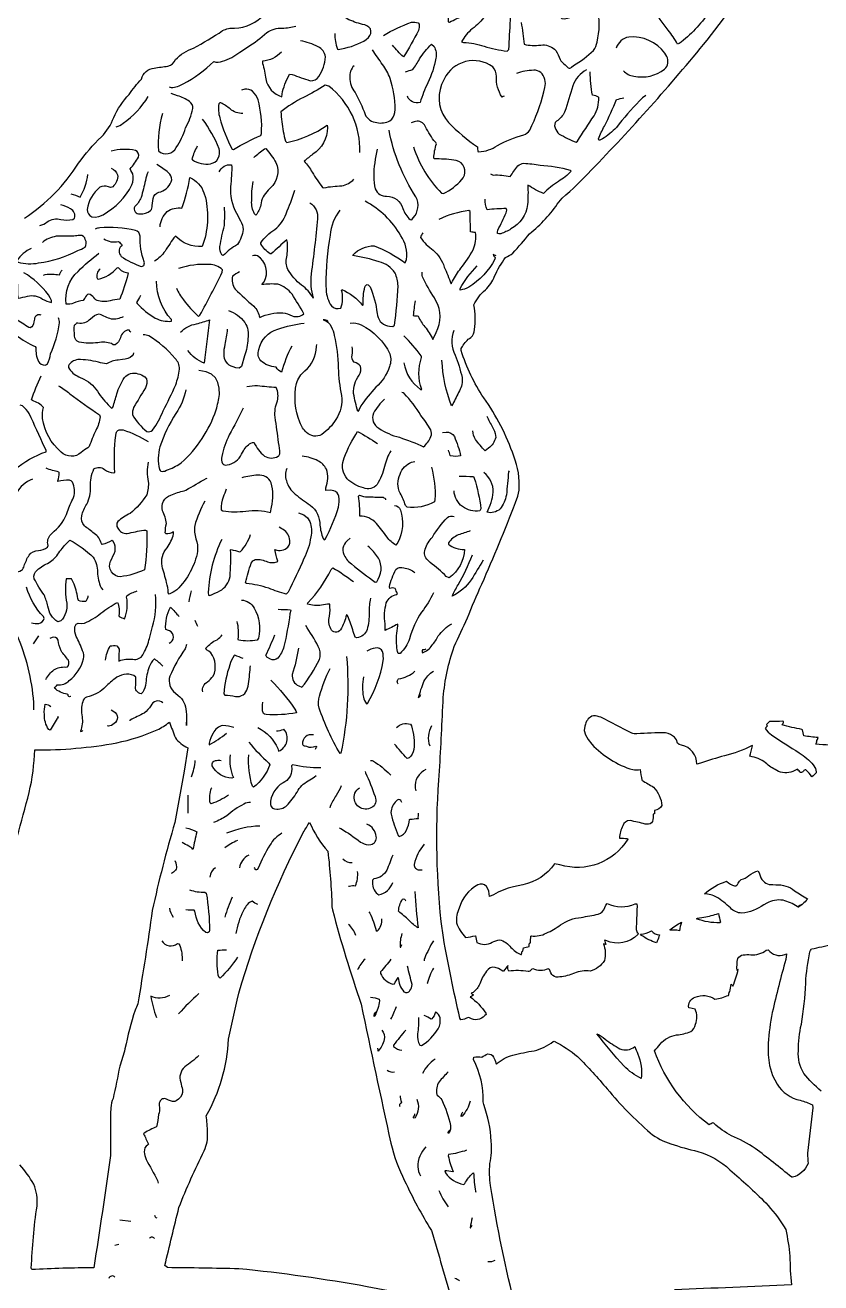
# Model space of a CAD drawing. Extents: x 1.4 to 96.1, y 1 to 80.1.
# Drawn here: x 37.49 to 46.59, y 52.91 to 67.3 of the extents above; entities that cross this region are included whole.
import ezdxf

# ---------------------------------------------------------------- set-up
doc = ezdxf.new("R2010")
doc.units = 0
doc.linetypes.add('0', pattern=[0])
doc.layers.add('1', color=7, linetype='0')

msp = doc.modelspace()

# ---------------------------------------------------------------- linework, layer by layer
at = {"layer": '1'}
for p, q in [((39.348572, 58.492241), (39.348572, 58.28392)), ((38.69828, 53.617592), (38.57151, 53.631485)), ((38.557423, 53.353706), (38.515167, 53.339813))]:
    msp.add_line(p, q, dxfattribs=at)
for points in [[(46.859077, 59.059891, -0.026205), (46.533283, 59.07431, 0.062932), (46.54845, 59.107643), (46.542747, 59.107452, 0.097951), (46.560268, 59.149086, -0.013775), (46.398521, 59.168053), (46.384548, 59.239792), (46.377068, 59.243576, -0.037054), (46.147884, 59.296921, 0.344884), (46.164894, 59.334023), (46.158817, 59.336472, -0.015119), (46.005417, 59.334503, -0.033515), (45.971333, 59.2995, 0.143725), (45.979542, 59.280754, -0.039606), (45.956615, 59.257256), (45.965282, 59.239258), (45.990475, 59.211754), (46.027752, 59.181389, 0.013451), (46.346302, 58.976177, -0.06289), (46.50626, 58.836807), (46.530785, 58.79686), (46.540672, 58.757843), (46.538822, 58.746246, -0.105175), (46.490788, 58.702301, 0.040051), (46.422779, 58.779259, 0.411278), (46.395119, 58.76535, -0.215943), (46.361061, 58.748253, -0.012163), (46.325203, 58.787674), (46.272743, 58.763283, -0.238269), (46.087376, 58.774117, -0.077448), (45.960819, 58.860977, 0.119157), (45.781643, 58.93512, -0.015716), (45.811604, 59.055061), (45.80806, 59.057953, -0.061946), (45.489372, 58.941574, 0.017452), (45.214451, 58.85508), (45.171944, 58.844131, 0.362074), (44.997902, 59.062904), (44.972198, 59.069664), (44.950981, 59.085022), (44.939636, 59.12381), (44.919647, 59.153641, 0.141863), (44.815861, 59.202194, 0.031148), (44.488243, 59.19072, -0.075233), (44.428055, 59.201054, 0.002156), (44.075199, 59.381798, 0.082019), (43.990555, 59.398331, 0.279741), (43.899582, 59.302521), (43.890114, 59.279167), (43.884892, 59.232277), (43.89864, 59.181335), (43.928589, 59.127853), (43.971973, 59.073318, 0.131145), (44.439762, 58.782661, 0.090716), (44.526302, 58.783478, -0.004086), (44.542435, 58.664825), (44.546959, 58.658699, -0.011988), (44.677376, 58.58287, -0.170527), (44.773968, 58.37162, -0.235393), (44.690567, 58.316322, 0.021952), (44.687405, 58.277573), (44.674191, 58.274117, -0.094598), (44.666809, 58.190845, -0.337764), (44.59856, 58.159294), (44.581696, 58.160446, 0.028365), (44.408894, 58.199642, 0.324997), (44.324932, 58.141235, 0.095098), (44.28833, 58.000267, -0.039723), (44.381485, 57.994186), (44.382988, 57.987251, -0.345709), (43.606995, 57.695633), (43.543736, 57.704147, -0.196759), (43.182682, 57.467323), (43.073746, 57.44194, 0.083672), (42.846249, 57.3507), (42.800388, 57.333794, 0.146643), (42.7672, 57.447498, 0.343535), (42.666363, 57.466713, 0.204204), (42.454014, 57.197884, 0.133647), (42.423038, 57.032257, 0.107868), (42.527641, 56.862923, 0.026994), (42.63871, 56.883011), (42.641956, 56.881119, 0.003071), (42.655655, 56.808075, 0.274201), (42.8316, 56.809063, -0.073677), (42.91687, 56.837914, -0.166715), (43.046745, 56.749138, 0.102748), (43.158695, 56.668167), (43.167103, 56.667542), (43.175972, 56.707993), (43.176407, 56.708748), (43.180679, 56.707146), (43.188709, 56.743484, -0.02572), (43.255157, 56.759048, -0.02365), (43.256836, 56.79808), (43.268768, 56.800621, -0.027886), (43.275497, 56.877235), (43.280407, 56.882133, 0.155835), (43.451157, 56.913548, 0.060568), (43.611816, 57.007622, -0.127113), (43.849796, 57.092941, -0.006021), (44.046101, 57.128975, 0.221488), (44.120316, 57.204651), (44.132137, 57.233025), (44.146801, 57.253105, 0.233211), (44.468391, 57.250069), (44.486382, 57.246635), (44.489933, 57.216377, -0.001787), (44.478207, 56.956059, 0.147116), (44.500439, 56.91214), (44.498199, 56.896744, -0.315489), (44.133644, 56.827522), (44.118778, 56.831825, -0.023895), (44.131378, 56.783173, -0.067216), (44.104919, 56.791649, -0.155163), (44.11533, 56.600204, -0.200253), (43.952423, 56.477783, 0.136762), (43.772171, 56.455452), (43.730797, 56.441696, -0.109148), (43.564754, 56.411366, -0.239666), (43.501968, 56.459167), (43.488388, 56.498703), (43.470905, 56.503716, -0.225355), (43.299179, 56.506584, 0.329617), (43.277393, 56.491837, -0.220899), (43.242992, 56.475082, 0.073393), (43.020641, 56.477646, -0.174903), (43.014915, 56.543808, 0.026009), (42.96233, 56.479485), (42.953789, 56.478775), (42.90564, 56.508331), (42.864571, 56.522026, 0.308154), (42.76664, 56.477268, 0.086788), (42.690914, 56.332726, -0.10737), (42.615215, 56.235237), (42.591862, 56.225502, -0.006606), (42.616123, 56.207031, -0.189573), (42.579784, 56.184608, -0.085473), (42.758938, 55.999146), (42.760986, 55.983459), (42.747818, 55.970261, -0.373723), (42.572193, 55.944389), (42.55949, 55.948975, -0.074641), (42.47139, 55.920074), (42.461807, 55.940811, -0.012477), (42.272659, 56.862366), (42.248493, 57.045002, -0.046352), (42.228996, 58.769238, 0.002735), (42.271759, 59.609032, -0.062348), (42.397335, 60.18988, -0.012738), (42.549343, 60.516975, -0.017407), (42.713097, 60.904613, 0.01123), (43.099907, 61.836609), (43.124798, 61.91114), (43.140091, 61.979973, 0.112704), (43.078514, 62.367641, 0.073043), (42.735378, 63.034401, -0.069059), (42.476101, 63.574322, -0.197393), (42.490368, 63.621788, -0.107163), (42.586899, 63.725204, 0.22087), (42.628376, 63.815632, 0.076185), (42.623257, 64.096138, -0.122731), (42.754234, 64.267746, 0.116419), (42.8591, 64.425262, -0.048506), (42.984447, 64.638588, 0.074775), (43.06731, 64.689888, 0.024756), (43.260529, 64.911331, 0.072652), (43.594788, 65.273262), (43.63311, 65.318314, 0.025859), (43.963943, 65.636497, 0.021354), (45.290726, 67.123535), (45.430279, 67.302406, 0.018614), (46.545223, 68.974884, 0.006474)], [(45.052917, 67.950104, -0.117452), (45.346668, 67.718369, -0.320218), (45.327717, 67.468361, -0.080738), (44.995468, 67.10318), (44.971966, 67.087967), (44.951569, 67.077812, 0.063382), (44.8442, 67.239548, -0.03454), (44.675343, 67.485832, -0.268199), (44.689083, 67.589638, -0.071952), (44.83358, 67.784073)], [(42.390709, 67.648956, 0.15105), (42.32962, 67.334885), (42.342888, 67.331741, 0.054128), (42.504383, 67.417435, -0.074543), (42.639553, 67.466042, -0.289048), (42.749897, 67.404518, -0.084701), (42.603691, 67.253342, 0.089905), (42.480064, 67.103889), (42.5042, 67.098999, -0.065594), (42.738102, 67.054665, 0.029829), (43.003094, 66.996666), (43.022156, 67.017357, -0.002621), (43.042023, 67.354881, 0.060107), (43.014339, 67.626968), (42.996433, 67.6763, 0.280341), (42.797562, 67.82531, 0.088815), (42.665516, 67.825104)], [(43.164524, 67.32605, 0.002233), (43.199348, 67.078011), (43.219349, 67.071693, 0.066503), (43.410961, 67.069778, -0.223018), (43.560139, 67.004265, -0.047183), (43.608562, 66.902756, 0.05613), (43.702885, 66.807327, 0.366014), (43.73814, 66.815636), (43.763683, 66.835014, 0.068858), (43.991356, 67.007637, 0.122119), (44.032253, 67.101959, 0.108266), (44.0387, 67.488808, 0.495134), (43.893002, 67.538986, 0.012921), (43.741817, 67.397293, -0.205403), (43.630417, 67.367294), (43.620636, 67.38533, -0.199798), (43.695194, 67.495522, 0.309316), (43.739456, 67.635506, 0.079452), (43.675949, 67.799988, -0.028953), (43.45496, 67.743942, 0.031777), (43.19371, 67.658447)], [(41.030373, 67.200508, 0.083396), (41.06086, 67.022926), (41.069347, 67.017471, 0.079863), (41.362732, 67.113029), (41.391369, 67.132645), (41.414959, 67.154343, 0.301665), (41.438103, 67.254555, 0.200953), (41.346497, 67.304825, -0.049675), (41.171276, 67.36747, -0.154564), (41.102108, 67.450089)], [(37.481121, 65.089249, 0.103119), (38.098881, 65.716461, -0.049353), (38.359463, 66.01857, 0.097522), (38.50148, 66.239098, -0.082316), (38.676178, 66.504524, -0.039624), (38.820168, 66.679192, -0.324172), (38.964668, 66.805878, -0.012822), (39.120579, 66.825668, 0.224483), (39.208801, 66.901398, -0.128832), (39.411919, 67.033524, 0.025089), (39.747021, 67.23288, -0.150755), (39.882538, 67.261925, 0.207073), (40.226513, 67.420677, -0.195357)], [(41.58802, 67.179306, -0.050281), (41.907997, 67.328682, -0.170296), (41.985168, 67.320892), (41.994705, 67.30629, -0.108711), (41.987366, 67.234711, -0.030374), (41.815727, 66.931953, -0.046402), (41.691997, 67.067436)], [(39.134933, 66.589813), (39.158073, 66.583679, 0.138245), (39.297253, 66.625443, 0.072019), (39.644821, 66.879433, 0.174733), (39.747208, 66.884033, 0.085054), (39.945011, 66.98658), (40.030125, 67.045044, 0.045302), (40.253857, 67.21048, -0.161964), (40.429131, 67.262276, 0.050366), (40.585754, 67.284264)], [(44.335625, 66.774559, 0.182198), (44.452908, 66.712807, 0.220571), (44.805183, 66.792061, 0.323954), (44.828979, 66.939209), (44.808853, 66.975372, 0.258538), (44.393856, 67.159645, 0.267443), (44.250079, 67.033471)], [(40.419147, 66.988853, -0.192873), (40.203133, 66.883408), (40.203911, 66.858482, -0.04683), (40.239491, 66.680313, 0.270913), (40.423111, 66.476875, -0.09474), (40.497013, 66.700974), (40.512684, 66.735161), (40.543205, 66.731598, 0.014546), (40.748302, 66.66111, 0.293604), (40.846317, 66.710381, 0.154655), (40.92234, 66.934456, 0.258761), (40.83947, 67.048035, 0.083892), (40.63731, 67.116768)], [(41.84156, 66.762657), (41.840801, 66.761345, -0.048583), (41.922455, 66.787041, 0.035541), (41.999401, 66.909233, -0.05548), (42.137329, 67.077148), (42.166286, 67.051216, -0.20141), (42.185314, 66.917206, -0.078343), (42.094456, 66.636642, 0.028113), (42.006889, 66.41214, -0.4081), (41.861823, 66.483291)], [(41.251408, 66.831299, 0.222531), (41.201256, 66.696632, 0.17235), (41.262096, 66.524979, -0.052194), (41.376537, 66.275963, 0.265545), (41.513069, 66.181664, 0.176695), (41.660843, 66.202278, 0.214452), (41.717178, 66.29612), (41.721615, 66.331955, 0.072495), (41.664078, 66.687492, 0.074582), (41.577469, 66.845413, 0.001559), (41.461273, 67.012604)], [(42.967667, 66.484863, -0.037001), (42.945652, 66.474144, -0.174254), (42.880527, 66.710152, 0.164922), (42.837486, 66.819572, 0.465849), (42.28252, 66.679802), (42.252968, 66.616425, 0.288809), (42.332634, 66.183556, 0.0496), (42.662415, 65.903267, 0.011435), (42.667984, 65.85125), (42.677986, 65.84874, 0.143364), (42.89069, 65.918434, -0.068192), (43.195538, 66.04068, 0.138675), (43.261253, 66.093925, 0.050728), (43.424553, 66.533607), (43.432774, 66.581383, 0.282349), (43.38662, 66.756119, 0.186166), (43.307323, 66.779549, 0.099777), (43.1092, 66.741821)], [(43.912037, 66.783485, 0.185885), (43.75346, 66.603661, -0.021976), (43.660297, 66.302597, -0.134053), (43.567131, 66.196709, 0.337309), (43.551113, 66.123314, 0.149656), (43.598969, 66.05098, 0.0346), (43.794136, 65.956657), (43.80946, 65.970024, -0.014279), (43.998154, 66.258224, 0.135562), (44.051731, 66.468231), (44.049427, 66.472565, 0.124745), (43.979763, 66.495369, -0.05669), (43.954296, 66.762657)], [(41.316895, 65.839844, 0.245387), (40.961002, 66.596992), (40.919804, 66.609703, -0.035095), (40.67247, 66.470146, 0.043933), (40.411678, 66.304237, 0.00281), (40.440067, 66.080055, 0.025561), (40.466648, 65.968208), (40.481014, 65.954948, 0.103104), (40.942757, 66.151009), (40.947166, 66.124443, -0.246528), (40.778942, 65.819733, 0.013171), (40.679367, 65.739441, -0.078197), (40.771183, 65.613579, 0.020407), (40.888092, 65.440216), (40.90691, 65.436737, -0.037931), (41.109863, 65.459129, 0.158442), (41.249992, 65.533516)], [(38.529251, 66.131485, 0.105269), (38.609692, 66.174149, 0.097729), (38.895478, 66.478706)], [(39.059223, 66.285507, 0.088024), (39.012829, 65.857056, 0.493604), (39.216381, 65.897285, 0.067043), (39.323376, 66.120888, 0.078765), (39.406216, 66.342987, 0.256823), (39.366756, 66.422035, 0.108031), (39.231594, 66.487587), (39.158386, 66.512627)], [(39.978668, 66.287109, -0.207139), (39.832554, 66.338219, 0.035439), (39.72752, 66.409081, 0.332201), (39.704029, 66.39566, 0.121904), (39.715149, 66.236099, 0.058398), (39.857006, 65.876251), (39.869976, 65.874519, -0.032459), (40.185558, 66.034775), (40.191383, 66.057114, 0.0838), (40.152203, 66.443382, 0.114931), (40.088394, 66.540581, 0.191252), (39.999954, 66.563217), (39.961227, 66.554291)], [(44.588112, 66.491837), (44.551674, 66.463608), (44.515823, 66.431107, 0.018886), (44.25333, 66.126633, -0.066657), (44.092251, 65.994942), (44.054256, 65.978714), (44.049225, 65.996513, -0.039401), (44.116898, 66.141693, 0.021635), (44.254982, 66.44735, 0.026416), (44.339298, 66.465767)], [(39.455063, 65.91143, 0.043959), (39.395481, 65.768875), (39.402973, 65.755768, 0.195552), (39.609207, 65.711372), (39.628395, 65.717079, 0.276278), (39.707237, 65.802505, 0.137952), (39.707565, 65.883392, 0.060608), (39.517556, 66.220971)], [(41.93174, 65.903023, 0.121555), (42.252625, 65.375938), (42.275005, 65.370918, 0.096033), (42.485085, 65.530052), (42.499046, 65.551018, 0.531094), (42.419411, 65.746689), (42.393059, 65.753372, 0.035158), (42.166508, 65.765503), (42.163647, 65.775116, -0.068602), (42.194283, 65.939041), (42.18763, 65.954147), (42.16531, 65.976143, -0.037592), (42.056423, 66.156883, 0.332118), (41.939507, 66.191032), (41.904945, 66.179306)], [(41.517014, 65.877899, 0.056323), (41.475418, 65.565956, 0.049285), (41.493515, 65.422783, 0.328924), (41.623749, 65.34053, -0.336181), (41.810001, 65.200218, 0.136477), (41.891834, 65.072868), (41.91143, 65.070274), (41.929218, 65.09214, 0.30592), (41.959743, 65.33136, -0.097557), (41.651417, 66.095985)], [(38.472908, 65.659264, -0.217507), (38.545815, 65.584618, -0.22997), (38.490017, 65.447319, -0.280784), (38.439213, 65.447525, 0.184729), (38.342613, 65.442467, 0.191078), (38.196323, 65.189384, 0.288033), (38.249893, 65.102402), (38.286552, 65.098862), (38.330265, 65.108177), (38.379074, 65.128731, 0.155359), (38.708763, 65.471031, 0.155814), (38.718529, 65.597069), (38.694702, 65.634636), (38.688076, 65.653542, 0.05748), (38.782631, 65.78524, 0.388418), (38.749943, 65.863647, 0.119493), (38.472908, 65.853706)], [(40.109112, 65.783501), (40.104488, 65.78315, -0.026272), (40.226749, 65.882172), (40.240513, 65.884277, -0.054683), (40.357277, 65.723869, -0.32329), (40.294415, 65.43399), (40.268841, 65.407898, 0.179358), (40.183235, 65.239822, -0.105924), (40.127399, 65.121834), (40.111443, 65.138573, -0.135663), (40.079285, 65.287605, -0.040063), (40.09475, 65.507172)], [(38.008083, 65.367592, -0.042921), (38.117233, 65.328072, 0.092779), (38.205284, 65.589813)], [(38.895477, 65.617592, 0.09937), (38.863605, 65.519913, -0.014514), (38.814568, 65.325592, -0.110317), (38.742607, 65.223839, 0.642691), (38.802197, 65.138748, 0.181123), (38.921719, 65.176666, 0.201662), (38.942039, 65.234985, -0.095309), (38.960732, 65.339439, -0.225371), (39.03854, 65.390732, 0.271189), (39.164436, 65.528709, 0.259961), (39.126122, 65.607239, 0.064932), (38.994076, 65.700928)], [(39.707703, 65.616844, -0.357993), (39.846905, 65.697815), (39.852497, 65.671455, -0.010058), (39.836365, 65.416229, 0.142751), (39.924557, 65.109871, -0.008743), (39.97398, 65.009575), (39.980026, 64.985786), (39.982121, 64.960983, -0.121283), (39.915436, 64.786636, 0.07544), (39.754822, 64.660645), (39.738281, 64.668587, -0.152232), (39.71566, 64.76651, -0.011181), (39.766552, 65.00573, 0.036126), (39.768387, 65.215332)], [(42.813427, 65.596016, 0.10876), (42.844639, 65.58226, -0.071668), (43.038273, 65.56424, -0.029045), (43.126785, 65.687569, -0.161755), (43.193508, 65.716454, -0.036436), (43.380287, 65.694572, -0.049548), (43.724289, 65.639198), (43.734299, 65.625816, -0.075893), (43.589123, 65.509575, 0.05115), (43.418812, 65.370621, -0.046148), (43.240444, 65.467033, -0.020819), (43.237652, 65.244598, -0.247471), (43.046566, 64.965569, -0.059589), (42.929329, 64.910744), (42.906021, 64.908005), (42.894184, 64.914986), (42.891968, 64.930267), (42.89753, 64.952431, 0.007708), (42.990505, 65.150932), (42.998676, 65.181747), (42.992752, 65.197662, 0.035252), (42.773941, 65.184776, -0.125116), (42.750306, 65.30497)], [(39.030975, 64.991158, -0.182934), (39.112808, 65.164192, -0.191084), (39.281498, 65.203873, 0.040354), (39.372753, 65.552246, -0.216201), (39.532505, 65.378273), (39.549431, 65.326607, -0.147098), (39.513908, 64.766396, -0.229256), (39.205914, 64.884521, 0.024907), (39.088234, 64.711029, -0.084015), (38.968285, 64.5961)], [(40.74646, 65.262749, -0.306174), (40.83215, 65.082672, -0.012986), (40.759315, 64.449104, 0.09468), (40.78241, 64.175491, 0.11484), (40.651085, 64.321671, -0.099533), (40.493198, 64.503571, -0.160416), (40.481075, 64.64579, 0.045272), (40.489323, 64.811279), (40.482105, 64.841515, 0.01014), (40.303829, 64.681213), (40.292355, 64.681152, -0.132129), (40.185883, 64.795166), (40.183083, 64.806923, -0.10199), (40.344288, 64.960014, 0.134461), (40.472721, 65.13884, 0.020904), (40.573925, 65.408516)], [(37.655941, 65.006485, 0.141042), (37.739788, 65.046684, -0.223074), (37.896465, 65.073318, 0.084133), (38.034172, 65.073143), (38.05101, 65.087814, 0.399782), (38.004501, 65.194572, 0.059306), (37.895397, 65.242592)], [(41.088104, 65.17955, 0.14005), (40.976353, 64.895126, 0.039241), (40.928246, 64.322479), (40.931789, 64.269135, 0.144183), (40.991631, 64.08609, 0.291466), (41.099865, 64.059731, 0.148446), (41.108139, 64.267136), (41.110508, 64.274269, -0.115288), (41.348938, 64.09198), (41.356049, 64.096001, -0.074128), (41.374352, 64.301949, -0.175421), (41.401134, 64.331337, -0.202313), (41.434208, 64.303543, -0.075688), (41.513847, 64.000153), (41.519634, 63.975883, 0.343349), (41.657982, 63.85302), (41.693645, 63.849716), (41.712727, 63.865318, 0.02861), (41.754951, 64.315033, 0.088451), (41.720089, 64.461777, 0.188004), (41.537678, 64.589943, 0.04212), (41.237816, 64.661133), (41.238956, 64.671341, -0.185783), (41.479237, 64.77404, -0.063724), (41.835079, 64.578156), (41.850033, 64.617134, 0.189413), (41.787247, 64.888268, 0.139344), (41.376763, 65.283532)], [(42.039585, 64.921494, 0.007439), (42.009495, 64.868805, 0.080774), (42.157887, 64.721161, -0.124311), (42.284092, 64.530426, -0.005479), (42.360569, 64.339607), (42.378986, 64.368515, -0.064133), (42.474148, 64.515396, 0.036313), (42.612873, 64.725876, 0.146306), (42.639912, 64.926643, -0.061051), (42.584812, 64.932251, -0.000654), (42.578091, 65.165718), (42.566166, 65.175179, 0.081655), (42.221859, 65.075211)], [(37.557343, 64.742592, 0.158843), (37.393803, 64.601013), (37.406078, 64.586098, 0.123636), (37.640694, 64.577217, 0.085611), (38.088963, 64.719765, 0.087981), (38.172199, 64.755775, 0.270494), (38.175762, 64.84346, 0.410429), (38.11256, 64.890411, 0.053402), (38.0457, 64.881912, 0.027273), (37.842335, 64.88131, 0.128833), (37.684113, 64.812035)], [(38.388397, 64.853706, 0.231829), (38.554455, 64.823555, -0.05267), (38.595924, 64.783546), (38.585545, 64.770157, 0.40695), (38.587021, 64.65213, 0.070577), (38.816174, 64.537888, 0.15819), (38.84634, 64.545952, 0.110455), (38.850178, 64.590645, -0.091412), (38.801975, 64.884636, 0.293614), (38.751293, 64.949539, 0.068916), (38.340492, 64.978523, 0.04087), (38.289795, 64.964813)], [(38.346138, 64.506485, 0.37132), (38.313816, 64.395355), (38.323048, 64.389458, 0.15086), (38.539906, 64.519791), (38.550415, 64.524605, 0.193054), (38.665146, 64.463112), (38.663792, 64.44516, -0.030803), (38.569431, 64.161308, 0.07029), (38.459797, 64.143776, -0.138762), (38.309353, 64.147797), (38.295994, 64.155792), (38.283859, 64.16555, 0.101787), (38.23185, 64.217186, 0.389818), (38.17947, 64.190865, -0.052619), (38.151741, 64.147255, 0.093625), (38.040314, 64.115143, -0.093494), (37.958302, 64.105354, -0.250052), (38.092491, 64.480659, -0.035365), (38.332054, 64.687035)], [(39.939465, 64.476181, -0.003891), (39.859314, 64.425804, 0.220027), (39.891228, 64.276352, 0.015706), (40.102577, 64.083061, -0.144631), (40.17104, 63.953049, -0.130356), (40.435566, 64.005875, -0.083992), (40.54266, 63.971268, 0.277809), (40.676884, 63.996201, 0.017892), (40.541439, 64.21846, 0.152323), (40.37756, 64.333969, 0.045385), (40.195839, 64.32943), (40.221298, 64.360344, 0.402069), (40.145554, 64.657608, 0.187259), (40.088036, 64.6586)], [(42.876839, 64.6586, -0.124768), (42.844238, 64.677238, 0.218796), (42.866936, 64.638321), (42.861259, 64.620461, -0.133998), (42.563976, 64.29805, -0.082513), (42.465775, 64.266403), (42.465458, 64.284218, -0.074384), (42.661472, 64.543426)], [(37.402401, 64.339813), (37.398746, 64.332329, 0.03643), (37.404434, 64.187302), (37.408756, 64.17572, 0.045212), (37.513222, 64.198708, -0.19882), (37.687031, 64.164482, 0.078634), (37.790066, 64.123329), (37.787601, 64.146591), (37.772827, 64.179245), (37.752655, 64.212471, 0.093108), (37.472828, 64.464813)], [(37.6982, 64.437035), (37.717003, 64.444595, -0.096351), (37.878849, 64.439178, -0.135862), (37.909485, 64.492592)], [(39.220257, 64.289169, 0.088918), (39.299767, 64.15551, 0.04489), (39.46957, 63.964554), (39.486984, 63.979881, 0.013009), (39.741356, 64.469673), (39.745811, 64.499268, 0.184523), (39.592785, 64.559105, 0.094817), (39.242928, 64.512779)], [(41.949306, 64.143799, 0.0263), (41.929237, 63.974213, -0.04538), (41.985886, 63.967583, 0.071348), (42.061573, 63.84626, -0.042629), (42.153248, 63.702393), (42.188808, 63.783295, 0.268335), (42.187302, 64.145226), (42.1703, 64.176224, -0.037073), (42.033993, 64.419228, -0.138815), (42.031742, 64.471107)], [(38.806824, 64.203163, -0.02622), (38.762611, 64.125755), (38.768852, 64.113449, 0.068279), (38.974758, 63.94603, 0.137901), (39.163532, 63.910423), (39.160034, 63.931038, -0.182861), (38.989417, 64.366943)], [(39.813366, 64.033638, -0.159662), (40.000591, 63.895447, -0.18025), (40.037289, 63.710648, -0.06458), (39.998566, 63.513779), (39.963024, 63.390877), (39.936417, 63.372131), (39.899315, 63.378983), (39.867569, 63.388283, -0.351513), (39.763435, 63.534248, -0.06821), (39.776558, 63.643642, 0.009194), (39.80418, 63.818344)], [(37.670029, 63.978699, 0.549083), (37.593552, 63.933838), (37.587208, 63.90239, -0.232759), (37.545918, 63.833679), (37.529289, 63.837669), (37.508926, 63.8489, 0.04206), (37.355305, 63.944794), (37.333351, 63.952126, 0.611827), (37.292297, 63.918789, 0.298244), (37.383858, 63.74823, 0.047436), (37.601833, 63.620247), (37.610691, 63.609962, 0.121244), (37.638012, 63.451008, 0.259706), (37.716652, 63.408398, 0.160531), (37.74194, 63.423706, 0.071786), (37.778229, 63.536293, 0.063897), (37.881683, 63.891537, 0.118442), (37.867226, 63.950928)], [(38.69828, 63.784264, -0.293708), (38.680958, 63.806618), (38.672905, 63.809906, 0.33766), (38.579544, 63.721256, -0.149494), (38.517136, 63.639565), (38.495296, 63.641693), (38.474209, 63.654457, 0.135973), (38.320324, 63.664551, -0.074187), (38.103439, 63.669907, -0.337001), (38.053059, 63.742886, -0.065235), (38.052746, 63.865219, -0.005552), (38.079075, 63.891106), (38.091812, 63.89151, 0.282151), (38.234962, 63.939171, -0.153831), (38.335022, 63.994034, 0.004233), (38.469944, 63.936623, 0.117614), (38.613766, 63.964813)], [(39.264057, 63.783638, -0.164616), (39.447823, 63.879784, 0.023556), (39.598412, 63.926796, -0.002415), (39.535595, 63.432236, -0.158226), (39.34956, 63.576119)], [(40.53717, 63.625626, 0.057751), (40.422462, 63.328003, -0.173077), (40.359077, 63.384277, -0.165341), (40.183418, 63.458775, -0.260794), (40.160301, 63.585972, -0.274753), (40.377079, 63.819866, -0.054487), (40.679592, 63.887802)], [(40.954247, 63.908638, 0.242322), (40.897739, 63.925323, -0.249563), (40.987499, 63.849571, -0.088603), (41.023716, 63.746159, -0.05794), (41.069427, 63.377934, 0.041048), (41.107136, 63.060219, -0.189215), (41.042557, 62.788189, -0.101694), (40.882725, 62.61496, -0.329977), (40.707886, 62.638226, -0.143041), (40.632359, 62.754414, -0.150696), (40.591473, 63.199585, -0.157308), (40.688141, 63.341274, 0.211691), (40.82214, 63.620945), (40.823254, 63.642906)], [(41.207775, 63.887802, -0.193563), (41.331505, 63.867718, -0.168934), (41.660904, 63.536266, -0.181601), (41.655495, 63.392025, -0.132198), (41.501297, 63.155083, 0.033507), (41.330284, 62.944252), (41.308132, 62.902306), (41.294743, 62.879669, -0.031684), (41.246143, 63.084114, -0.184823), (41.310619, 63.292538, 0.168024), (41.326622, 63.395226, 0.092278), (41.254097, 63.443733, -0.325657), (41.230927, 63.523643, 0.049252), (41.229992, 63.618057)], [(38.726452, 63.548149), (38.721523, 63.529938), (38.712662, 63.515015, -0.178297), (38.601128, 63.471703), (38.552132, 63.465096, 0.1228), (38.41824, 63.42308, -0.061577), (38.324821, 63.442108, 0.067547), (38.08989, 63.471153, 0.222139), (37.981495, 63.400696), (37.984386, 63.379639, 0.177766), (38.102642, 63.276222), (38.159447, 63.248238, -0.147627), (38.330601, 63.084812, 0.061063), (38.475723, 62.91732), (38.490166, 62.928169, 0.025749), (38.535751, 63.078655, -0.067109), (38.623131, 63.266926, -0.311649), (38.778297, 63.309967, -0.101732), (38.856514, 63.273438), (38.874264, 63.250107, -0.201863), (38.863285, 63.147758, 0.004529), (38.728725, 62.925293, 0.1323), (38.716434, 62.839684, 0.104395), (38.880047, 62.650253, 0.282143), (38.944839, 62.665024, 0.074534), (39.06559, 62.885529, 0.017829), (39.209591, 63.182606, 0.059355), (39.253864, 63.364063, 0.201443), (39.202423, 63.485264, 0.089458), (38.903111, 63.742004, 0.106021), (38.839134, 63.756485)], [(41.821899, 63.433578, 0.200754), (42.012455, 63.130142), (42.025608, 63.129448, -0.171402), (42.023064, 63.49659), (42.022312, 63.505791), (42.019768, 63.514664, 0.041663), (41.820473, 63.741981)], [(42.390919, 63.804466, 0.207408), (42.408054, 63.5238, -0.039463), (42.486767, 63.267365, -0.168704), (42.455849, 63.11467, -0.00607), (42.379856, 62.960999), (42.367348, 62.944527, -0.081132), (42.257057, 63.464424)], [(37.867226, 63.173149, -0.051022), (37.997726, 63.080486, 0.015743), (38.336784, 62.841644), (38.344013, 62.818535, -0.112691), (38.294315, 62.660995, 0.020434), (38.220478, 62.4795), (38.205654, 62.462662, 0.102106), (38.12941, 62.408665, -0.384122), (37.897621, 62.414242, -0.17527), (37.684998, 62.799366, -0.089519), (37.697594, 62.925369, 0.106372), (37.570782, 63.004654), (37.559723, 63.012039, -0.034484), (37.670029, 63.284264)], [(39.32674, 63.126381, -0.103838), (39.21217, 62.857109, 0.056774), (39.028801, 62.473362, 0.120712), (39.022911, 62.216377, 0.370691), (39.068508, 62.194263), (39.085487, 62.197433, 0.039772), (39.247185, 62.27232), (39.272896, 62.290955, 0.129202), (39.672703, 62.896542, 0.043392), (39.709618, 63.073318), (39.708313, 63.144753), (39.693752, 63.208183), (39.664551, 63.261826), (39.619339, 63.303894), (39.556728, 63.332596), (39.475342, 63.346161)], [(39.983166, 62.915718, -0.017767), (39.823574, 62.611736, 0.060543), (39.735981, 62.364609, 0.132621), (39.745899, 62.28297, 0.328945), (39.799698, 62.267548, 0.236398), (39.96381, 62.390556), (39.986526, 62.429756, -0.176226), (40.08707, 62.52475), (40.106579, 62.524788, 0.114754), (40.224907, 62.368607, 0.283368), (40.382896, 62.36692, 0.130954), (40.400387, 62.394417, 0.072179), (40.385742, 62.522797, 0.020695), (40.346371, 62.812386, -0.113795), (40.374176, 63.000507, 0.164341), (40.360409, 63.152245, -0.018991), (40.14769, 63.171413, 0.07196), (40.024651, 63.158676)], [(37.588306, 59.464813), (37.586552, 59.549095, 0.08302), (37.391018, 60.329861, 0.076802), (36.512596, 61.778488, 0.030519), (36.008564, 62.319748, 0.135483), (35.678635, 62.469582, -0.053417), (35.150318, 62.658897, 0.021661), (34.814621, 62.796692, 0.014612), (33.950138, 63.018196)], [(41.601048, 63.019394, 0.082834), (41.47308, 62.858479, 0.376672), (41.533413, 62.687469, 0.08634), (41.770153, 62.582783, -0.031255), (42.047577, 62.474281, 0.092875), (42.131447, 62.591164, 0.166341), (42.128105, 62.668442, 0.035438), (42.015945, 62.834, 0.051352), (41.822945, 63.084404, 0.07759), (41.799343, 63.096176)], [(37.331974, 62.881485, 0.004197), (37.133862, 62.869934), (37.11211, 62.872234), (37.090736, 62.876877), (37.07877, 62.870522, -0.044566), (37.003998, 62.713432, 0.112167), (36.960594, 62.534985, 0.30416), (37.030426, 62.464977, -0.261987), (37.147564, 62.337513, 0.042145), (37.230919, 62.168518, 0.376376), (37.305134, 62.162827, 0.093059), (37.368134, 62.211491, -0.092394), (37.728378, 62.418251), (37.728085, 62.437706), (37.708374, 62.470757, 0.006992), (37.532345, 62.85442, 0.090649), (37.455563, 62.942833), (37.430573, 62.950928)], [(42.771214, 62.825356, 0.036562), (42.836639, 62.69812, -0.04839), (42.871483, 62.603363), (42.871853, 62.580994, -0.188014), (42.788338, 62.457497), (42.750084, 62.427528, -0.017789), (42.639996, 62.559097, -0.135982), (42.61034, 62.657982)], [(38.895477, 62.298149, 0.103865), (38.895557, 62.076927, -0.106012), (38.877781, 61.926155, -0.082288), (38.687843, 61.712692, 0.079269), (38.546108, 61.618404, 0.314196), (38.546211, 61.54575, 0.300694), (38.65456, 61.482521, -0.010753), (38.843929, 61.521866), (38.863476, 61.521187), (38.879185, 61.51355, -0.054927), (38.851177, 61.066391, -0.077085), (38.578964, 60.989357, -0.543574), (38.464741, 61.165329, 0.032383), (38.515423, 61.280525, 0.19968), (38.494305, 61.391655), (38.479801, 61.404312, -0.094995), (38.368305, 61.357971), (38.359962, 61.367592, 0.176121), (38.277565, 61.483265, 0.001629), (38.164619, 61.571537, -0.271134), (38.134392, 61.685219, -0.089649), (38.192348, 61.820297, 0.142489), (38.233398, 62.015602, -0.115039), (38.274391, 62.220612, -0.36822), (38.39381, 62.214619, 0.114634), (38.501549, 62.175003), (38.512753, 62.182068, -0.044996), (38.523766, 62.603844), (38.530148, 62.631386, -0.430705), (38.578907, 62.669189), (38.594517, 62.669621), (38.610046, 62.66803, -0.051236), (38.895477, 62.534264)], [(41.672588, 62.429535, 0.08662), (41.601074, 62.250954, -0.074915), (41.514008, 62.042011, -0.322079), (41.35865, 62.004204, -0.126967), (41.172184, 62.107498, -0.244916), (41.129379, 62.322929), (41.136471, 62.34827, -0.043861), (41.291725, 62.650917, -0.019619), (41.518059, 62.512886)], [(42.264156, 62.637871), (42.305138, 62.643318, -0.271117), (42.398628, 62.591911, -0.048002), (42.469963, 62.370415, -0.104088), (42.355705, 62.369911), (42.351494, 62.373795, 0.01072), (42.331585, 62.4375)], [(40.481941, 62.224663, 0.202997), (40.476585, 62.088295, 0.164606), (40.577999, 61.93433, 0.036647), (40.74995, 61.806286, -0.232047), (40.860764, 61.577179, 0.081108), (40.896915, 61.426483), (40.907253, 61.4114), (40.918518, 61.417961, 0.058286), (41.072578, 61.783321, 0.094897), (41.075909, 61.908592, 0.230474), (41.021126, 61.972397), (40.980522, 61.980095), (40.927467, 61.976501), (40.926624, 62.006706, 0.187768), (40.933781, 62.218353, 0.183623), (40.837116, 62.312981, 0.104407), (40.658463, 62.36705)], [(42.137386, 62.24205, -0.074885), (42.176998, 61.872726), (42.170208, 61.846924, -0.171921), (41.857212, 61.784096), (41.839569, 61.805084, 0.058741), (41.779404, 61.942646, -0.23227), (41.778095, 62.161816, -0.231837), (41.909435, 62.298435), (41.928055, 62.303108), (41.947063, 62.305824)], [(37.57143, 62.103706, 0.174591), (37.385788, 61.944855, 0.173254), (37.364811, 61.760803), (37.373039, 61.715988, -0.226383), (37.322155, 61.455315, 0.112156), (37.226379, 61.198635, 0.577844), (37.446224, 61.061947, 0.168526), (37.47543, 61.112965, -0.047134), (37.532204, 61.236729, -0.231195), (37.638271, 61.287376, 0.14829), (37.74194, 61.328491), (37.749916, 61.347183, -0.282435), (37.781647, 61.471035), (37.798874, 61.490513), (37.817734, 61.508408, 0.157375), (37.971031, 61.733524, -0.026835), (38.040985, 61.895855, 0.207159), (38.028255, 62.070171, 0.162156), (37.993652, 62.093582, 0.043246), (37.861504, 62.079201), (37.85965, 62.086037, 0.103512), (37.877689, 62.179092), (37.873543, 62.185707, -0.028612), (37.726372, 62.228706)], [(39.785965, 61.991722, -0.042308), (39.751617, 61.900112, 0.090854), (39.731174, 61.75531), (39.750778, 61.741127, 0.077113), (40.012371, 61.740158, -0.090362), (40.296104, 61.724472), (40.306198, 61.785446, 0.130205), (40.30114, 62.063862, 0.335678), (40.150372, 62.149696, 0.064704), (39.966385, 62.119408)], [(42.4543, 62.137886, -0.005822), (42.616802, 62.134956), (42.626381, 62.115715, -0.042492), (42.702976, 61.765312), (42.690887, 61.743797, -0.453698), (42.395303, 61.972572)], [(43.024738, 62.200386), (43.019382, 62.187614, -0.003191), (42.994137, 61.924553, -0.128033), (42.921478, 61.764179, -0.257991), (42.773304, 61.725479, 0.086711), (42.844406, 61.955154, 0.23798), (42.736434, 62.180556)], [(39.543415, 61.853706, 0.062481), (39.427784, 61.572842, 0.128609), (39.442204, 61.422752, -0.086007), (39.461025, 61.282593, -0.153256), (39.22213, 60.840057, -0.075798), (39.134651, 60.789345), (39.124043, 60.805817, 0.084973), (39.1059, 60.921467, 0.002934), (39.053623, 61.111233, -0.225969), (39.11058, 61.318787, 0.095227), (39.186211, 61.479584), (39.185436, 61.502502, -0.184964), (39.098412, 61.480999, -0.160481), (39.089771, 61.491547, -0.02724), (39.10331, 61.596985, 0.083341), (39.059547, 61.742569, -0.420544), (39.153885, 61.921768, -0.042014), (39.306961, 61.972084), (39.327686, 61.980209, 0.003201), (39.559071, 62.113327), (39.571587, 62.117592)], [(41.714844, 61.804581, -0.271839), (41.781082, 61.751671, -0.203242), (41.751808, 61.379776), (41.730663, 61.349487, -0.105923), (41.628456, 61.442894, -0.008587), (41.507904, 61.598255, 0.207366), (41.316608, 61.682724, 0.051779), (41.301769, 61.90963), (41.312511, 61.920219, 0.117998), (41.406029, 61.903255, 0.01837), (41.57299, 61.900021, -0.172456), (41.609207, 61.879059), (41.609203, 61.867081)], [(40.616222, 61.721245), (40.674397, 61.697441), (40.716679, 61.662956), (40.744606, 61.61911, -0.141128), (40.755653, 61.443398, -0.07916), (40.677277, 61.195499, -0.01769), (40.4953, 60.810898), (40.475918, 60.789932, -0.03304), (40.274448, 60.857594, 0.053382), (40.018391, 60.911606), (40.008888, 60.919861, -0.033382), (40.074547, 61.144993, -0.170595), (40.121044, 61.186607, -0.136051), (40.260452, 61.158081, 0.150177), (40.369171, 61.158775), (40.378956, 61.166855, -0.034827), (40.346272, 61.299377, 0.29775), (40.494095, 61.327034, 0.252443), (40.511494, 61.424648, 0.231509), (40.425201, 61.537308), (40.392227, 61.554588)], [(42.581055, 61.512924, -0.001348), (42.442322, 61.467369, 0.123018), (42.331009, 61.376869), (42.330425, 61.361725, 0.189113), (42.514481, 61.30146, -0.229932), (42.339336, 60.976036), (42.30674, 60.991577, 0.031573), (42.122597, 61.152252), (42.09581, 61.177361, -0.324508), (42.064472, 61.30357, -0.09934), (42.146839, 61.44281, -0.051732), (42.319035, 61.665169, -0.267703), (42.396759, 61.677544)], [(39.736008, 61.415092, 0.099724), (39.581944, 60.809944), (39.58374, 60.776573), (39.600555, 60.773399, -0.015679), (39.715824, 60.826309, 0.228424), (39.832752, 60.990974, 0.023848), (39.838463, 61.297302), (39.844913, 61.299095, -0.008575), (39.940979, 61.273628), (39.950699, 61.276398, 0.108822), (40.066909, 61.47126)], [(41.207775, 61.429588), (41.172749, 61.399666, 0.393168), (41.147274, 61.21862, 0.069599), (41.189075, 61.162933, 0.025697), (41.463673, 60.95002), (41.491108, 60.927292), (41.51244, 60.931488), (41.527802, 60.961212, 0.31138), (41.508511, 61.232651, 0.081908), (41.408043, 61.337128)], [(38.205284, 60.77037, -0.145092), (38.181713, 60.706512, -0.165171), (38.096291, 60.716644, 0.034659), (38.048737, 60.904255, 0.039444), (38.017288, 60.963593, 0.026635), (37.955128, 60.963173, 0.079372), (37.963768, 60.687611, -0.214871), (37.89484, 60.483566), (37.862865, 60.474625, -0.235691), (37.747807, 60.651779, 0.05922), (37.703316, 60.780403, -0.039792), (37.591583, 60.966408, -0.316211), (37.626064, 61.065681, -0.070496), (37.760078, 61.150372, 0.118454), (37.871429, 61.262291, -0.027549), (37.981903, 61.393303), (38.000065, 61.406403, -0.067852), (38.267311, 61.211357, -0.149194), (38.314026, 61.041599, 0.09796), (38.356285, 60.863251), (38.37431, 60.839813)], [(42.728954, 61.1796, -0.000857), (42.591164, 60.952354, -0.12895), (42.372978, 60.766113, -0.033019), (42.442139, 60.895069, 0.036119), (42.605789, 61.239517)], [(41.440174, 60.742134, 0.07625), (41.424923, 60.580441, -0.061754), (41.400963, 60.383675, -0.258389), (41.283924, 60.289055), (41.264252, 60.299538, -0.06692), (41.236233, 60.383152, 0.049301), (41.172035, 60.548485), (41.163696, 60.553223, -0.06828), (41.096428, 60.381245, -0.58901), (40.984226, 60.393505, -0.201433), (40.970795, 60.536465, 0.065417), (40.972321, 60.673851, 0.074539), (40.878101, 60.662891, -0.098952), (40.717384, 60.675888), (40.72324, 60.691711, 0.075059), (40.989185, 61.070313), (41.007065, 61.091393, -0.030299), (41.243542, 60.933685)], [(42.158516, 60.804619, -0.058216), (42.024605, 60.584866, 0.090226), (41.886829, 60.280319, -0.128937), (41.776936, 60.11261), (41.756866, 60.111465, -0.102331), (41.738995, 60.199253, -0.060152), (41.751221, 60.429054), (41.750431, 60.446396, -0.01416), (41.607689, 60.374931), (41.607525, 60.411598), (41.60593, 60.449867, -0.096808), (41.619682, 60.690868, -0.267365), (41.741985, 60.785393), (41.746769, 60.797752, 0.037169), (41.720543, 60.852272, 0.202571), (41.65963, 60.855988), (41.655338, 60.872429, -0.073996), (41.730312, 61.07003, -0.289668), (41.820148, 61.091465, -0.133434), (41.947918, 61.034477)], [(37.559185, 60.461899, 0.056505), (37.642967, 60.454128, 0.283421), (37.70409, 60.511948), (37.695671, 60.532196, -0.105259), (37.500999, 60.867592)], [(38.008083, 59.617592), (38.004299, 59.61869, -0.649916), (37.978725, 59.636425, 0.175349), (37.968143, 59.647354, -0.162577), (37.823235, 59.715172, 0.044243), (37.854637, 59.752922, 0.23369), (37.992149, 59.801666, 0.159668), (38.156338, 60.049522, 0.146833), (38.145065, 60.141773, 0.041447), (38.069965, 60.306614, -0.118603), (38.055607, 60.414429), (38.069866, 60.447182), (38.095657, 60.456055), (38.127457, 60.452255), (38.164429, 60.459618, 0.080742), (38.353184, 60.571339, -0.034833), (38.543613, 60.695335, -0.137754), (38.559772, 60.544685), (38.561176, 60.535629, 0.052181), (38.625046, 60.507866, 0.147976), (38.647415, 60.755875), (38.649189, 60.770393, -0.081055), (38.768707, 60.825928)], [(38.40567, 60.034729, -0.09317), (38.461285, 60.198456, -0.054618), (38.536156, 60.19957, -0.305751), (38.559078, 60.111145, 0.05038), (38.56023, 60.021797), (38.580952, 60.033714, -0.104771), (38.737114, 60.041805, 0.303654), (38.842354, 60.111454, 0.07331), (38.909523, 60.284264), (38.943916, 60.418449, 0.097377), (38.979992, 60.784264)], [(39.961266, 60.721298, -0.2831), (40.106045, 60.628735, -0.206766), (40.156143, 60.287148), (40.142384, 60.264778, -0.107479), (39.927601, 60.2649), (39.924095, 60.276489, 0.102079), (39.912781, 60.477539)], [(39.134933, 60.228703, 0.656518), (39.138855, 60.369411, 0.112382), (39.095139, 60.383896, -0.128729), (39.149059, 60.639786, -0.043122), (39.24762, 60.534264)], [(40.383808, 60.617134, 0.003881), (40.523411, 60.611984), (40.526192, 60.602448), (40.517887, 60.5662, -0.020501), (40.448261, 60.189224, -0.102193), (40.377956, 60.058086, -0.29123), (40.293888, 60.045059), (40.253624, 60.068756), (40.242908, 60.090073, 0.008027), (40.345417, 60.323959)], [(40.615147, 60.170006, -0.034324), (40.543934, 59.872318, 0.33848), (40.618652, 59.740318), (40.653088, 59.724487, 0.057489), (40.854935, 60.043015, 0.158178), (40.856094, 60.160751, 0.041487), (40.714611, 60.403778), (40.700722, 60.429649)], [(42.074028, 60.158585, -0.108653), (42.034424, 60.15123, 0.294749), (42.034962, 60.120079, 0.159476), (42.142769, 60.203632, 0.05572), (42.215195, 60.311279, -0.11971), (42.3698, 60.450234)], [(37.723965, 59.814507, -0.111225), (37.816254, 59.924194, -0.172292), (37.950356, 59.955482), (37.970894, 59.958458, 0.297677), (37.982868, 60.03418, 0.011959), (37.897781, 60.140205, -0.048849), (37.863667, 60.264709, 0.389749), (37.794567, 60.293488), (37.768627, 60.284264)], [(39.518543, 59.671768, -0.311723), (39.575085, 59.788628, 0.045242), (39.639805, 59.852577, 0.270479), (39.612854, 60.117455), (39.589748, 60.139015), (39.561935, 60.154655), (39.556541, 60.171944, -0.115528), (39.683308, 60.268589, 0.095162), (39.740616, 60.325928)], [(39.33213, 60.214813, -0.095176), (39.316902, 60.16407, 0.054216), (39.142479, 59.849979, 0.322249), (39.206444, 59.659134), (39.237904, 59.6325, -0.227609), (39.328751, 59.448856, -0.034677), (39.332134, 59.289238), (39.33213, 59.325928)], [(41.357643, 59.845863, 0.081626), (41.35741, 59.611137, 0.084448), (41.393723, 59.536194), (41.404312, 59.540382, 0.091273), (41.585068, 60.025867, 0.075166), (41.577988, 60.133354, 0.38659), (41.494343, 60.171925, 0.116671), (41.397919, 60.137993)], [(39.064507, 59.964813, 0.023057), (38.972294, 60.044182), (38.96209, 60.046349, 0.136032), (38.906811, 59.957386, 0.070749), (38.868969, 59.773582, -0.067564), (38.833965, 59.667549), (38.813927, 59.649895, -0.452853), (38.752583, 59.743927, 0.018169), (38.754509, 59.838623), (38.731419, 59.860199, 0.270473), (38.512257, 59.820744, 0.054858), (38.388233, 59.71056, -0.124625), (38.190693, 59.611034, 0.267124), (38.146599, 59.559635, 0.131791), (38.139004, 59.3881, -0.128477), (38.120861, 59.223835), (38.122231, 59.220863, 0.264), (38.144375, 59.226845), (38.148941, 59.228706)], [(39.982395, 60.054657, -0.039598), (39.88776, 60.091179), (39.877361, 60.08667, 0.079847), (39.828987, 59.981339, 0.058466), (39.759865, 59.648575), (39.770668, 59.633171, -0.068991), (39.894855, 59.617989, 0.38124), (40.033218, 59.714714), (40.039944, 59.738914, 0.017699), (40.062546, 59.949471), (40.06691, 59.971329)], [(41.165531, 60.075493, -0.072014), (41.101498, 58.971573), (41.090233, 58.966034, -0.048327), (40.85128, 59.487072, -0.146851), (40.857243, 59.624306, -0.059867), (40.978031, 59.938705)], [(41.757114, 59.762779, -0.432999), (41.760788, 59.82164, 0.151957), (41.947258, 59.9086)], [(42.010643, 59.637779, -0.055376), (41.98896, 59.605576, -0.025188), (42.049755, 59.790173, -0.140962), (42.158527, 59.9086)], [(40.299294, 59.804672, -0.04946), (40.573174, 59.476158), (40.583565, 59.455093), (40.592384, 59.433319, -0.063115), (40.24511, 59.41227), (40.225235, 59.416962), (40.213215, 59.423637, -0.142281), (40.208588, 59.555145)], [(39.064507, 59.548149, 0.506967), (38.92487, 59.513706, -0.069817), (38.849373, 59.43042, -0.00352), (38.688679, 59.349716), (38.68354, 59.344215), (38.684193, 59.339813)], [(37.867226, 59.367592, -0.134605), (37.866432, 59.388054), (37.864357, 59.389137, -0.018859), (37.774025, 59.233864), (37.756622, 59.243111, -0.157411), (37.706978, 59.412594, -0.066056), (37.717068, 59.532425, -0.085522), (37.782715, 59.506485)], [(38.472908, 59.464813), (38.501953, 59.446869, -0.560912), (38.507019, 59.308891, -0.164144), (38.439125, 59.280472), (38.430653, 59.284264)], [(37.245235, 57.514984, 0.012594), (37.533363, 58.520405, 0.044643), (37.598759, 59.009529, 0.048427), (38.535049, 59.089516, 0.049959), (38.997833, 59.237602, 0.05038), (39.137291, 59.325462, -0.007162), (39.206223, 59.146378, 0.130252), (39.348495, 59.033905), (39.30658, 58.765282), (39.200634, 58.179932, 0.019103), (38.942085, 57.172523, -0.007436), (38.775448, 56.105026, -0.061537), (38.745716, 56.032364, 0.027626), (38.629364, 55.590458, -0.020997), (38.56945, 55.392113, -0.008359), (38.493153, 55.023773, 0.066038), (38.466377, 54.916382, 0.00622), (38.465641, 54.400623), (38.463619, 54.370285, -0.004395), (38.272343, 53.087456, 0.009845), (37.561707, 53.066422), (37.557739, 53.08316, -0.027168), (37.623379, 53.792679, 0.129511), (37.585281, 54.042191, 0.049608), (37.42746, 54.262886, -0.116485)], [(39.876755, 59.263031, 0.101731), (39.74955, 59.286678, 0.248599), (39.639053, 59.20042, 0.074526), (39.591099, 59.087448), (39.592812, 59.065834, 0.050694), (39.79224, 59.200531)], [(40.151409, 59.263031, -0.171761), (40.379177, 59.025108), (40.387989, 58.994888, 0.518423), (40.447109, 59.244286), (40.439789, 59.238617, -0.042257), (40.362679, 59.221367)], [(41.735989, 59.262802, -0.300223), (41.895729, 59.30249), (41.906952, 59.283379, -0.105586), (41.935509, 59.013351, -0.155906), (41.880714, 58.91787), (41.858494, 58.911095, -0.015551), (41.714859, 59.075302)], [(40.785236, 59.179699, 0.514814), (40.660526, 59.07378, 0.333345), (40.691593, 59.053661), (40.706261, 59.049614, 0.20997), (40.813835, 59.051468, -0.204527), (40.825443, 59.044815, 0.184769), (40.806359, 59.013046)], [(40.04578, 59.096382, 0.033277), (40.276031, 58.857979), (40.287506, 58.839622, -0.148851), (40.098995, 58.58152), (40.087402, 58.592453, -0.089368), (40.04578, 58.950546)], [(39.834496, 58.950546, 0.148005), (39.870396, 58.691742), (39.853939, 58.684509, -0.285508), (39.628773, 58.827728, -0.496888), (39.678513, 58.888752, -0.095996), (39.728867, 58.888047)], [(40.869736, 58.804726, -0.069587), (40.547977, 58.839394), (40.536339, 58.826019), (40.537243, 58.787796, -0.31685), (40.438187, 58.633846, 0.259674), (40.293278, 58.383984, 0.389181), (40.365528, 58.332088, 0.239192), (40.495827, 58.387249, 0.065548), (40.610363, 58.548763, -0.129324), (40.745605, 58.665058, 0.020496), (40.816193, 58.714737)], [(41.440201, 58.887817, -0.075349), (41.472496, 58.88121, -0.056653), (41.663044, 58.727226), (41.672604, 58.721161)], [(41.376816, 58.762833), (41.382019, 58.746323, -0.027259), (41.491138, 58.477478), (41.49614, 58.454262, -0.429525), (41.435276, 58.341846, -0.654733), (41.260944, 58.513161, -0.146981), (41.313431, 58.575333)], [(42.074028, 58.783653, 0.320172), (41.949245, 58.572136), (41.958271, 58.541016)], [(39.813366, 58.492241, -0.072606), (39.61591, 58.393387), (39.604088, 58.402473, -0.132412), (39.618397, 58.570511), (39.623226, 58.575577)], [(41.102161, 58.596161, -0.081053), (41.045128, 58.487297, 0.039004), (40.978897, 58.362457), (40.975407, 58.346176)], [(40.06691, 58.408905, 0.164946), (39.990807, 58.387661, 0.061994), (39.793381, 58.256458, -0.06946), (39.644356, 58.179756)], [(41.799358, 58.408676), (41.786282, 58.429382, 0.525945), (41.733246, 58.423977, 0.17538), (41.672138, 58.294296), (41.674538, 58.27227, 0.037931), (41.75568, 58.030632), (41.766685, 58.017128, 0.233729), (41.849258, 58.090462, 0.105234), (41.88604, 58.212532), (41.893688, 58.217003, 0.022489), (41.986633, 58.225777, -0.044474), (41.989514, 58.283676)], [(39.327442, 58.117256, -0.087755), (39.451019, 58.071495, 0.020396), (39.407665, 57.868935, 0.147372), (39.359234, 57.907345, -0.007255), (39.285183, 57.9506)], [(41.081032, 58.117027), (41.100391, 58.109741, -0.029325), (41.324512, 57.954922, 0.095276), (41.413284, 57.923828), (41.442471, 57.927582, 0.433563), (41.504616, 58.018158, 0.288025), (41.397945, 58.15869)], [(40.426067, 58.054771, 0.142795), (40.288193, 57.918339, 0.045409), (40.154408, 57.65731), (40.143284, 57.639305, -0.658045), (40.1185, 57.649357), (40.114235, 57.654552), (40.109154, 57.658951)], [(42.052902, 57.929535, 0.112002), (41.937935, 57.699848, 0.427016), (41.997646, 57.637573, 0.075294), (42.031773, 57.637886)], [(39.200672, 57.742279), (39.211819, 57.716042), (39.217125, 57.691925, -0.399828), (39.158428, 57.596451)], [(41.693729, 57.804535, -0.000792), (41.625095, 57.631615, -0.230252), (41.479164, 57.532402), (41.462997, 57.518478, 0.259089), (41.521183, 57.357239), (41.535934, 57.350609, 0.263054), (41.69373, 57.49205)], [(41.186676, 57.450386), (41.197517, 57.450378, -0.175499), (41.26757, 57.452972, 0.112944), (41.292305, 57.61705)], [(39.369698, 57.408966, 0.106027), (39.544624, 57.383217), (39.56044, 57.368919, -0.036052), (39.598537, 56.941765, -0.499042), (39.554752, 56.92041, -0.192241), (39.430149, 57.166077), (39.422253, 57.175224, -0.033073), (39.327442, 57.17981)], [(41.947258, 57.387901, 0.019908), (41.985153, 56.973236, -0.074982), (41.881226, 57.05912, 0.030032), (41.760307, 57.162773, -0.123094), (41.805187, 57.301392, -0.600289), (41.838295, 57.285233), (41.841618, 57.28373)], [(40.151409, 57.24231, -0.088208), (40.084896, 57.277687), (40.068264, 57.27298, 0.136949), (39.981293, 57.164604, 0.06981), (39.897881, 56.908989)], [(41.419075, 57.15873), (41.431419, 57.141441, -0.038226), (41.504829, 56.942841), (41.515751, 56.937691, 0.249509), (41.566983, 57.075409)], [(39.052799, 56.825424, 0.467695), (39.22884, 56.795334), (39.244751, 56.792725), (39.256786, 56.771774, -0.088293), (39.285214, 56.596275)], [(41.799358, 56.908745, 0.105596), (41.779137, 56.754536, 0.777978), (41.786804, 56.760281, -0.043396), (41.799358, 56.78376)], [(42.158527, 56.825424, 0.033751), (42.059387, 56.630409), (42.05479, 56.612526), (42.052902, 56.596275)], [(39.919037, 56.637924, -0.03875), (39.719757, 56.39711), (39.705627, 56.407585), (39.696724, 56.433601, -0.083931), (39.692471, 56.718079, -0.033867), (39.792267, 56.72126)], [(46.597691, 55.107681, -0.054453), (46.399349, 55.309307, -0.163374), (46.335205, 55.567108, -0.055526), (46.369564, 55.870972, 0.034867), (46.419189, 56.341103, -0.035945), (46.467316, 56.697941, -0.078009), (46.486534, 56.732742, -0.009359), (46.723, 56.781403, 0.009055)], [(41.672604, 56.617088, -0.031783), (41.551945, 56.470352), (41.554668, 56.453178, 0.245502), (41.696629, 56.330925), (41.712463, 56.332359, -0.006676), (41.75631, 56.406395, 0.169849), (41.821758, 56.242153, 0.419744), (41.890011, 56.257633, 0.189407), (41.914093, 56.324722, 0.002536), (41.862743, 56.533775)], [(42.158527, 56.512939, 0.065404), (42.089245, 56.336212), (42.095158, 56.346275)], [(39.137314, 56.200455, -0.248674), (38.924545, 56.192665, 0.049413), (38.989429, 55.950462)], [(41.440201, 56.179619, -0.135427), (41.538673, 56.15683), (41.541245, 56.138863, -0.097287), (41.489937, 55.972694), (41.48045, 55.961761, -0.230486), (41.50359, 56.012962)], [(41.989513, 55.950462, -0.057309), (41.976082, 55.760101, 0.148502), (42.002754, 55.63192), (42.023693, 55.627739, 0.111606), (42.214115, 55.820625, 0.161241), (42.236408, 55.942924, 0.19501), (42.183796, 56.010887, -0.129129), (42.139515, 55.931602), (42.134449, 55.930611, 0.05176), (42.052902, 55.971298)], [(41.566975, 55.804634, -0.275392), (41.594269, 55.695713, -0.148532), (41.525875, 55.563431, 0.136427), (41.524715, 55.596313)], [(41.841618, 55.804634, 0.020996), (41.703964, 55.632889), (41.702309, 55.617149, 0.18411), (41.799358, 55.575478)], [(43.103245, 52.609291, -0.020869), (42.811703, 54.025894, -0.049597), (42.805042, 54.277618, 0.084253), (42.82135, 54.532188, 0.073749), (42.734745, 54.954109), (42.729729, 54.986069, 0.122103), (42.618893, 55.467873), (42.622017, 55.493797, -0.078693), (42.712273, 55.49675, -0.043228), (42.78286, 55.531326, -0.32303), (42.845928, 55.496483, -0.120837), (42.872086, 55.427132), (42.881493, 55.416588, -0.132913), (43.06778, 55.517345, -0.028491), (43.311985, 55.568432, 0.106064), (43.531227, 55.674309), (43.541222, 55.678261, -0.052873), (43.809177, 55.501282, -0.021033), (44.147762, 55.131248, 0.03844), (44.640743, 54.627892, 0.093223), (44.876308, 54.504169, 0.027594), (45.184029, 54.417156, -0.122221), (45.551506, 54.208469, -0.017075), (45.96254, 53.828251, -0.042721), (46.166225, 53.566872), (46.19038, 53.522552, -0.030772), (46.239319, 53.220215, 0.023429), (46.255348, 52.892632, -0.002527), (44.916656, 52.835659)], [(39.475353, 55.512993, -0.03042), (39.313026, 55.38287, 0.307808), (39.267101, 55.206909, 0.022796), (39.289143, 55.12344, -0.278582), (39.242493, 55.016479), (39.213634, 54.995392), (39.199421, 54.989609, -0.17094), (39.104, 55.015862, 0.444754), (39.02803, 54.984566, 0.198319), (39.023861, 54.922115, -0.143874), (39.011871, 54.839622, -0.067767), (38.99025, 54.699684, 0.029818), (38.850025, 54.627678), (38.841129, 54.619232, -0.004677), (38.898228, 54.50177), (38.888977, 54.489578, 0.299889), (38.850685, 54.414024, 0.091215), (38.870377, 54.325539, -0.015914), (39.000744, 54.08654), (39.010555, 54.054726)], [(42.327557, 55.325493, 0.028117), (42.224209, 55.21254, 0.196855), (42.197983, 55.069954), (42.202724, 55.061241, -0.044571), (42.256325, 55.005829, -0.053072), (42.355854, 54.715103, -0.136429), (42.340164, 54.629837), (42.330559, 54.621933, -0.404107), (42.347172, 54.660553), (42.348671, 54.658867)], [(41.778244, 55.054672, 0.067512), (41.793922, 54.981323), (41.787037, 54.970024, 0.508571), (41.778244, 54.929688)], [(41.968384, 55.013008, -0.254981), (41.949268, 54.801231), (41.937496, 54.79591, -0.555059), (41.937931, 54.819412, 0.245647), (41.947257, 54.846352)], [(42.581081, 54.992172, -0.113048), (42.487606, 54.820732), (42.477032, 54.816475), (42.475014, 54.822548, -0.088426), (42.496571, 54.867187)], [(42.074028, 54.471367, 0.197418), (41.980175, 54.239639, 0.109706), (42.010647, 54.138061)], [(42.538826, 54.42971, -0.037937), (42.332092, 54.380638), (42.328979, 54.365837, 0.045086), (42.381592, 54.194077), (42.383495, 54.182465, 0.012139), (42.28801, 54.196915), (42.29874, 54.172714, 0.196481), (42.50563, 54.039352), (42.518345, 54.049683, -0.092307), (42.611092, 54.168594), (42.619495, 54.170563, 0.023668), (42.639706, 53.961021), (42.64447, 53.950562)], [(42.602211, 53.658905, 0.031234), (42.580448, 53.544228), (42.582649, 53.543495, 0.046376), (42.602211, 53.575584)]]:
    msp.add_lwpolyline(points, format="xyb", dxfattribs=at)
for points in [[(39.573559, 54.636581, 0.030398), (39.559795, 54.825829, 0.119861), (39.813328, 55.70079), (39.911758, 56.147278), (39.931255, 56.227142, -0.048289), (40.670063, 58.06361, -0.019472), (40.742935, 58.179817, 0.083404), (40.952114, 57.848892, -0.018087), (40.998302, 57.215263), (41.003239, 57.18087, 0.018187), (41.332588, 56.102295, 0.003349), (41.671612, 54.513096, 0.057918), (41.829994, 54.081375, 0.030471), (42.136761, 53.514355, -0.001098), (42.37635, 52.692566, -0.008921), (41.40184, 52.869595, 0.020882), (39.933475, 53.074947, 0.003777), (39.114483, 53.088036), (39.086933, 53.112461, -0.003434), (39.246655, 53.776527, -0.022718), (39.537029, 54.424328, 0.121271)], [(46.387207, 57.249313, -0.060254), (46.330967, 57.210281, -0.012566), (46.373676, 57.240952, 0.009711), (46.329597, 57.215561), (46.321846, 57.216248, 0.09731), (46.159859, 57.289146, 0.171239), (45.974472, 57.254982), (45.939629, 57.236176, -0.128594), (45.688503, 57.142265, -0.201386), (45.559071, 57.201748, 0.032086), (45.39912, 57.325733, 0.117768), (45.261616, 57.363235, -0.101643), (45.512703, 57.506172), (45.517441, 57.505005, 0.133696), (45.606026, 57.452438, 0.354353), (45.645226, 57.483677, -0.097651), (45.682434, 57.52729, 0.144747), (45.767624, 57.571568, -0.110198), (45.87698, 57.625084), (45.892426, 57.592339), (45.907597, 57.546066, 0.315647), (46.043461, 57.468117), (46.078869, 57.46714, -0.182915), (46.292679, 57.397751, 0.013862), (46.439507, 57.307281), (46.435413, 57.297173, -0.029027)], [(45.254154, 57.096474, 0.048928), (45.420052, 57.138237, 0.00287), (45.444927, 57.038788), (45.436974, 57.031441, -0.09753), (45.170464, 57.077393), (45.179695, 57.083588)], [(44.912926, 56.948067, -0.010475), (44.863392, 56.949654, -0.072973), (44.998837, 57.037041, 0.028161), (44.973434, 56.941254, 0.057365)], [(44.739342, 56.873512, -0.01059), (44.713036, 56.803497, -0.092256), (44.542107, 56.887199), (44.529514, 56.902039, 0.108046), (44.653652, 56.939133, 0.215078), (44.746521, 56.892426), (44.744427, 56.883888)], [(44.941879, 55.749268, 0.071503), (45.104931, 55.789612, 0.228633), (45.158394, 55.871033, 0.195466), (45.155434, 56.043045), (45.087772, 56.05764), (45.082005, 56.059196, -0.385313), (45.153488, 56.179924, -0.266616), (45.381435, 56.156372, 0.049092), (45.537621, 56.201988, 0.008473), (45.545052, 56.240662), (45.551205, 56.242981, 0.022282), (45.566071, 56.328384, -0.290813), (45.587006, 56.308029, 0.031653), (45.647175, 56.497147, 0.076065), (45.633549, 56.487198, -0.065886), (45.641888, 56.621601, -0.265891), (45.70517, 56.663403, -0.101572), (45.789677, 56.665195, 0.193659), (45.966835, 56.719002), (45.991829, 56.723068, 0.343557), (46.179237, 56.66996), (46.199532, 56.676697), (46.19183, 56.612823, 0.010325), (46.036278, 56.004414, 0.03109), (45.989471, 55.653244), (45.990273, 55.522804), (46.005882, 55.399956), (46.038765, 55.286667), (46.091385, 55.184914, 0.194075), (46.35664, 55.00172, -0.050937), (46.496742, 54.948723), (46.502499, 54.914501, 0.003009), (46.441849, 54.396282, 0.041463), (46.447018, 54.279343, -0.23869), (46.267864, 54.121117), (46.259594, 54.122238, 0.010741), (45.839714, 54.452358, 0.050345), (45.570335, 54.596901, -0.073792), (45.368118, 54.739601), (45.358559, 54.744087, 0.008718), (45.313984, 54.722534, -0.146065), (44.687435, 55.569275, 0.051452), (44.752972, 55.645348, -0.171173)], [(44.497974, 55.53093, -0.130236), (44.538139, 55.250183, -0.07992), (44.338425, 55.394516, -0.017073), (44.031036, 55.761902, -0.081339), (44.124489, 55.701191, 0.035584), (44.294003, 55.589844, 0.285382), (44.462368, 55.616875, -0.017683)]]:
    msp.add_lwpolyline(points, format="xyb", close=True, dxfattribs=at)
for centre, radius, start, end in [((40.237247, 60.568962), 0.886819, 163.156349, 171.442151), ((39.736191, 60.576073), 0.31666, -164.714487, -151.12325), ((30.026115, 65.289871), 9.098262, -33.866469, -33.16962), ((42.377941, 59.145905), 0.277172, 150.203276, -160.737376), ((38.802052, 58.931763), 0.632543, -21.439006, -3.962993), ((40.206524, 57.073322), 1.065304, 91.828147, 112.885302), ((40.105114, 57.468239), 0.536509, 110.296562, 128.502592), ((40.134876, 57.629051), 0.197017, 116.886541, 171.271039), ((41.215054, 57.840778), 0.120374, -139.668317, -83.379689), ((39.72298, 57.552593), 0.120905, 118.396498, 178.964087), ((42.164085, 56.34409), 2.508468, 156.965147, 162.546131), ((39.425282, 57.256779), 0.293403, -168.970272, -146.882034), ((41.011608, 56.803505), 0.272945, 18.013071, 50.103382), ((41.610455, 56.368046), 0.341481, 133.172144, 158.697426), ((41.597927, 53.836182), 3.192809, 131.666849, 137.526227), ((40.839012, 56.378666), 0.946839, -28.310073, -18.677154), ((42.394619, 55.132515), 0.401252, 122.393274, 153.801324), ((41.696083, 55.431156), 0.107319, -127.774594, -79.923945), ((42.903423, 54.231892), 0.729599, -159.081617, -142.119416), ((38.99979, 53.693233), 0.034448, -169.633292, -99.548897), ((38.937733, 53.40255), 0.034896, 36.178412, 143.821583), ((42.801144, 53.313637), 0.155423, -96.662431, -64.676498), ((38.483898, 52.951756), 0.041281, 40.758073, 161.560024), ((42.342968, 52.772434), 0.201468, 54.786055, 72.724347)]:
    msp.add_arc(centre, radius, start, end, dxfattribs=at)

doc.saveas('drawing.dxf')
